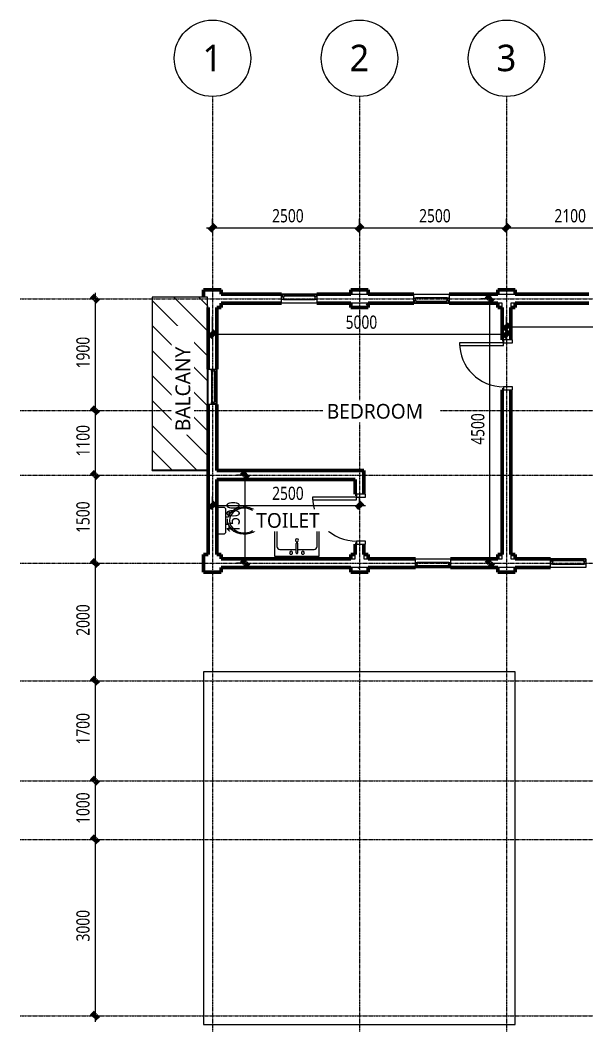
# Model space of a CAD drawing. Header units: millimetres. Extents: x -8641 to 14165, y -11087 to 14562.
# Drawn here: x -8641 to 981, y -2532 to 14562 of the extents above; entities that cross this region are included whole.
import ezdxf

# ---------------------------------------------------------------- set-up
doc = ezdxf.new("R2010")
doc.units = ezdxf.units.MM
doc.linetypes.add('Grid Line 12_5mm', pattern=[21.5, 12.5, -3, 3, -3])
for name, color, linetype, lineweight in [('A-ANNO-DIMS', 211, 'Continuous', 9), ('A-ANNO-DIMS-100', 211, 'Continuous', 9), ('A-CLNG', 13, 'Continuous', 15), ('A-DETL-GENF', 92, 'Continuous', 9), ('A-DETL-THIN', 151, 'Continuous', 9), ('A-DOOR', 31, 'Continuous', 15), ('A-DOOR-FRAM', 31, 'Continuous', 18), ('A-FLOR-HRAL', 11, 'Continuous', 9), ('A-GLAZ', 151, 'Continuous', 15), ('A-WALL', 113, 'Continuous', 15), ('G-ANNO-TEXT', 231, 'Continuous', 9), ('P-SANR-FIXT', 6, 'Continuous', 9), ('S-GRID', 1, 'Continuous', 9), ('S-GRID-IDEN', 1, 'Continuous', 9)]:
    doc.layers.add(name, color=color, linetype=linetype, lineweight=lineweight)
doc.styles.add('Trebuchet MS_1', font='trebuc.ttf', dxfattribs={"height": 450})
doc.styles.add('Trebuchet MS_2', font='trebuc.ttf', dxfattribs={"width": 0.8, "height": 225})
doc.styles.add('Trebuchet MS_3', font='trebuc.ttf', dxfattribs={"height": 250})
doc.dimstyles.new('Linear_-_2_25mm_Trebuchet_MS', dxfattribs={"dimscale": 304.8, "dimtxt": 231.963954, "dimasz": 0.328084, "dimexe": 0.492126, "dimexo": 0.492126, "dimgap": 0.098425, "dimtad": 1, "dimdec": 0, "dimzin": 0, "dimdsep": 46, "dimtxsty": 'Trebuchet MS_2', "dimblk1": 'OBLIQUE', "dimblk2": 'OBLIQUE', "dimsah": 1, "dimcen": 0.09, "dimdle": 0.328084, "dimazin": 0, "dimtfac": 1, "dimtdec": 4, "dimtix": 1, "dimtmove": 0, "dimatfit": 3, "dimfxl": 1, "dimtvp": 1, "dimtolj": 1, "dimtzin": 0, "dimarcsym": 2})
pattern_1 = [(50, (0, 0), (728.737, -63.756), [76.2, -838.2]), (355, (0, 0), (-140.97, 764.23), [60.96, -670.56]), (100.451, (60.7, -5.3), (587.77, 700.467), [64.76, -712.36]), (46.184, (0, 203.2), (1084.32, -168.17), [114.3, -1257.3]), (96.636, (90.4, 189.2), (949.61, 989.71), [97.14, -1068.54]), (351.184, (0, 203.2), (949.62, 989.7), [91.44, -1005.84]), (21, (101.6, 152.4), (606.458, -409.06), [76.2, -838.2]), (326, (101.6, 152.4), (247.21, 736.753), [60.96, -670.56]), (71.451, (152.14, 118.3), (853.67, 327.685), [64.76, -712.36]), (37.5, (0, 0), (12.355, 338.22), [33.528, -628.904, 33.528, -647.192, -673.1]), (37.5, (0, 0), (12.355, 338.22), [-1343.152, 33.528, -639.572]), (7.5, (0, 0), (267.279, 400.722), [33.528, -354.584, 33.528, -613.664, -256.54]), (7.5, (0, 0), (267.279, 400.722), [-1035.304, 33.528, -223.012]), (327.5, (-226.57, 0), (542.363, -22.915), [33.528, -220.472, 33.528, -758.952, -1051.56]), (327.5, (-226.57, 0), (542.363, -22.915), [-1046.48, 33.528, -1018.032]), (317.5, (-328.17, 0), (592.517, 101.707), [33.528, -296.672, 33.528, -492.76, -746.76]), (317.5, (-328.17, 0), (592.517, 101.707), [-856.49, 33.53, -713.23])]

# ---------------------------------------------------------------- blocks, each defined once
blk = doc.blocks.new('M_Door-Passage-Single-Vision_Lite - 750 x 2000mm-1696654-L2 - Architectural')
at = {"layer": 'A-DOOR', "lineweight": 18}
for p, q in [((375, 806.35), (330, 806.35)), ((330, 806.35), (330, 56.35)), ((375, 56.35), (375, 806.35)), ((330, 56.35), (375, 56.35))]:
    blk.add_line(p, q, dxfattribs=at)
at = {"layer": 'A-DOOR', "lineweight": 9}
blk.add_arc((375, 56.35), 750, 90, 180, dxfattribs=at)
at = {"layer": 'A-DOOR-FRAM'}
for p, q in [((-375, 56.35), (-425, 56.35)), ((-425, 56.35), (-425, -93.65)), ((-375, -93.65), (-375, 56.35)), ((375, 56.35), (375, -93.65)), ((425, 56.35), (375, 56.35)), ((425, -93.65), (425, 56.35)), ((-425, -93.65), (-375, -93.65)), ((375, -93.65), (425, -93.65))]:
    blk.add_line(p, q, dxfattribs=at)
blk = doc.blocks.new('M_Window-Fixed - 600 x 900mm-1696655-L2 - Architectural')
at = {"layer": 'A-GLAZ'}
for p, q in [((-300, 75), (300, 75)), ((300, -75), (-300, -75))]:
    blk.add_line(p, q, dxfattribs=at)
at = {"layer": 'A-GLAZ', "lineweight": 18}
for p, q in [((-300, -75), (-300, 75)), ((-261.9, 75), (-300, 75)), ((-287.3, 75), (-287.3, 30.55)), ((-287.3, 30.55), (-268.25, 30.55)), ((-261.9, 30.55), (-268.25, 30.55)), ((-268.25, 30.55), (-268.25, -13.9)), ((-261.9, 75), (-261.9, 30.55)), ((261.9, 75), (261.9, 30.55)), ((300, 75), (261.9, 75)), ((261.9, 30.55), (268.25, 30.55)), ((268.25, 30.55), (268.25, -13.9)), ((287.3, 30.55), (268.25, 30.55)), ((287.3, 75), (287.3, 30.55)), ((300, 75), (300, -75)), ((-268.25, -13.9), (-300, -13.9)), ((300, -13.9), (268.25, -13.9))]:
    blk.add_line(p, q, dxfattribs=at)
at = {"layer": 'A-GLAZ', "lineweight": 9}
for p, q in [((261.9, 75), (-261.9, 75)), ((-268.25, -13.9), (268.25, -13.9))]:
    blk.add_line(p, q, dxfattribs=at)
at = {"layer": 'A-GLAZ', "lineweight": 35}
blk.add_line((261.9, 52.775), (-261.9, 52.775), dxfattribs=at)
blk = doc.blocks.new('Top Rail Type - Top Rail_Internal_-1708701-L2 - Architectural')
at = {"layer": 'A-FLOR-HRAL'}
for p, q in [((-6394, 6897), (-6394, 6912)), ((-5444, 6897), (-6394, 6897)), ((-5455, 6947), (-5444, 6947))]:
    blk.add_line(p, q, dxfattribs=at)
blk = doc.blocks.new('Top Rail Type - Top Rail_Internal_-V5-L2 - Architectural')
at = {"layer": 'A-FLOR-HRAL'}
for p, q in [((-6394, 6912), (-6394, 6897)), ((-6394, 6897), (-5444, 6897)), ((-5455, 6947), (-5444, 6947))]:
    blk.add_line(p, q, dxfattribs=at)
blk = doc.blocks.new('M_Water Closet - Flush Tank - Private - 6_1 Lpf-1532501-L2 - Architectural')
at = {"layer": 'P-SANR-FIXT'}
for p, q in [((25, 225), (0, 200)), ((127, 225), (25, 225)), ((152, 200), (127, 225)), ((152, -200), (152, 200)), ((152, 63), (195, 63)), ((243, 140), (203, 140)), ((203, 140), (203, 80)), ((216, 110), (216, 106)), ((219, 110), (216, 110)), ((219, 110), (245, 142)), ((195, -64), (152, -64)), ((203, -80), (203, -140)), ((203, -140), (243, -140)), ((216, -106), (216, -110)), ((216, -110), (219, -110)), ((233, -129), (219, -110)), ((678, -147), (656, -166)), ((710, -107), (693, -131)), ((737, -46), (720, -90)), ((0, -200), (25, -225)), ((25, -225), (127, -225)), ((127, -225), (152, -200)), ((588, -205), (560, -214)), ((636, -180), (611, -194))]:
    blk.add_line(p, q, dxfattribs=at)
at = {"layer": 'P-SANR-FIXT', "flags": 128}
for points in [[(743, 0), (737, 46), (720, 91), (692, 132), (655, 167), (609, 195), (558, 215), (503, 226), (446, 228), (390, 220), (336, 204), (289, 178), (248, 146), (216, 107), (195, 63)], [(712, 0), (706, 47), (688, 91), (658, 131), (619, 164), (572, 189), (519, 204), (464, 210), (408, 204), (356, 189), (308, 164), (269, 131), (239, 91), (221, 47), (215, 0)], [(248, 146), (286, 176), (287, 177)], [(301, 186), (329, 200), (333, 202)], [(352, 210), (377, 217), (384, 219)], [(406, 224), (429, 227), (438, 228)], [(461, 229), (481, 228), (493, 227)], [(517, 224), (533, 221), (547, 218)], [(569, 212), (583, 207), (597, 201)], [(618, 190), (628, 185), (643, 175)], [(195, 63), (204, 85), (216, 106)], [(219, 110), (217, 108), (216, 106)], [(661, 162), (667, 156), (682, 143)], [(696, 127), (699, 122), (712, 104)], [(722, 88), (723, 84), (733, 59)], [(738, 45), (738, 43), (743, 0)], [(195, -64), (216, -107), (248, -146), (289, -178), (336, -204), (390, -220), (446, -228), (503, -226), (558, -215), (609, -195), (655, -167), (692, -132), (720, -91), (737, -46), (743, 0)], [(216, -106), (204, -85), (195, -64)], [(215, 0), (221, -47), (239, -91), (269, -131), (308, -164), (356, -189), (408, -204), (464, -210), (519, -204), (572, -189), (619, -164), (658, -131), (688, -91), (706, -47), (712, 0)], [(216, -106), (217, -108), (219, -110)], [(270, -165), (251, -148), (250, -147)], [(315, -193), (292, -180), (290, -179)], [(366, -214), (340, -205), (338, -204)], [(421, -226), (393, -221), (391, -221)], [(478, -228), (449, -228), (447, -228)], [(534, -221), (505, -226), (504, -226)]]:
    blk.add_lwpolyline(points, dxfattribs=at)
blk = doc.blocks.new('M_Sink Kitchen-Single - 760 x 535mm-1436930-L2 - Architectural')
at = {"layer": 'P-SANR-FIXT'}
for p, q in [((396, 270), (-364, 270)), ((-364, 270), (-364, -265)), ((3, 213), (3, 53)), ((28, 213), (28, 53)), ((396, -265), (396, 270)), ((-326, 105), (-326, -176)), ((3, 156), (-275, 156)), ((307, 156), (28, 156)), ((358, -176), (358, 105)), ((-364, -265), (396, -265)), ((-275, -227), (307, -227))]:
    blk.add_line(p, q, dxfattribs=at)
for centre, radius, start, end in [((-84, 213), 25.4, 360, 180), ((-84, 213), 25.4, 180, 0), ((16, 213), 12.7, 360, 180), ((116, 213), 25.4, 360, 180), ((116, 213), 25.4, 180, 360), ((-275, 105), 50.8, 90, 180), ((16, 0), 25.4, 360, 180), ((16, 0), 25.4, 180, 0), ((16, 53), 12.7, 180, 0), ((307, 105), 50.8, 360, 90), ((-275, -176), 50.8, 180, 270), ((307, -176), 50.8, 270, 0)]:
    blk.add_arc(centre, radius, start, end, dxfattribs=at)
blk = doc.blocks.new('Grid - M_Grid Head - Circle-50561-L2 - Architectural')
at = {"layer": 'S-GRID-IDEN'}
blk.add_circle((0, 0), 6.5, dxfattribs=at)
blk = doc.blocks.new('DIMBLOCK1-L2 - Architectural')
at = {"layer": 'A-ANNO-DIMS-100'}
for p, q in [((-5369, 9218), (-5369, 9522)), ((-369, 9218), (-369, 9368)), ((-5469, 9218), (-269, 9218)), ((-5369, 9218), (-5369, 9068)), ((-369, 9218), (-369, 9139))]:
    blk.add_line(p, q, dxfattribs=at)
at = {"layer": 'A-ANNO-DIMS-100', "lineweight": 70}
for p, q in [((-5369, 9218), (-5319, 9268)), ((-369, 9218), (-319, 9268)), ((-5369, 9218), (-5419, 9168)), ((-369, 9218), (-419, 9168))]:
    blk.add_line(p, q, dxfattribs=at)
at = {"layer": 'A-ANNO-DIMS-100', "color": 0, "insert": (-3105, 9536), "char_height": 225, "width": 566.15, "attachment_point": 1, "line_spacing_factor": 1.048425, "style": 'Trebuchet MS_2'}
blk.add_mtext('5000', dxfattribs=at)
blk = doc.blocks.new('_Oblique')
at = {"color": 0, "linetype": 'ByBlock', "lineweight": -2}
blk.add_line((-0.5, -0.5), (0.5, 0.5), dxfattribs=at)
blk = doc.blocks.new('DIMBLOCK2-L2 - Architectural')
at = {"layer": 'A-ANNO-DIMS-100'}
for p, q in [((-654, 5222), (-654, 9922)), ((-654, 9822), (-804, 9822)), ((-654, 9822), (-574, 9822)), ((-654, 5322), (-669, 5322)), ((-654, 5322), (-504, 5322))]:
    blk.add_line(p, q, dxfattribs=at)
at = {"layer": 'A-ANNO-DIMS-100', "lineweight": 70}
for p, q in [((-654, 9822), (-704, 9872)), ((-654, 9822), (-604, 9772)), ((-654, 5322), (-704, 5372)), ((-654, 5322), (-604, 5272))]:
    blk.add_line(p, q, dxfattribs=at)
at = {"layer": 'A-ANNO-DIMS-100', "color": 0, "insert": (-971, 7337), "char_height": 225, "width": 566.15, "attachment_point": 1, "rotation": 90, "line_spacing_factor": 1.048425, "style": 'Trebuchet MS_2'}
blk.add_mtext('4500', dxfattribs=at)
blk = doc.blocks.new('DIMBLOCK3-L2 - Architectural')
at = {"layer": 'A-ANNO-DIMS-100', "lineweight": 70}
for p, q in [((-4813, 6822), (-4863, 6872)), ((-4813, 6822), (-4763, 6772)), ((-4813, 5322), (-4863, 5372)), ((-4813, 5322), (-4763, 5272))]:
    blk.add_line(p, q, dxfattribs=at)
at = {"layer": 'A-ANNO-DIMS-100'}
for p, q in [((-4813, 5222), (-4813, 6922)), ((-4813, 6822), (-4963, 6822)), ((-4813, 6822), (-4733, 6822)), ((-4813, 5322), (-4963, 5322)), ((-4813, 5322), (-4733, 5322))]:
    blk.add_line(p, q, dxfattribs=at)
at = {"layer": 'A-ANNO-DIMS-100', "color": 0, "insert": (-5131, 5837), "char_height": 225, "width": 566.15, "attachment_point": 1, "rotation": 90, "line_spacing_factor": 1.048425, "style": 'Trebuchet MS_2'}
blk.add_mtext('1500', dxfattribs=at)
blk = doc.blocks.new('DIMBLOCK4-L2 - Architectural')
at = {"layer": 'A-ANNO-DIMS-100'}
for p, q in [((-5369, 6306), (-5369, 6456)), ((-2869, 6306), (-2869, 6456)), ((-5469, 6306), (-2769, 6306)), ((-5369, 6306), (-5369, 6227)), ((-2869, 6306), (-2869, 6227))]:
    blk.add_line(p, q, dxfattribs=at)
at = {"layer": 'A-ANNO-DIMS-100', "lineweight": 70}
for p, q in [((-5369, 6306), (-5319, 6356)), ((-2869, 6306), (-2819, 6356)), ((-5369, 6306), (-5419, 6256)), ((-2869, 6306), (-2919, 6256))]:
    blk.add_line(p, q, dxfattribs=at)
at = {"layer": 'A-ANNO-DIMS-100', "color": 0, "insert": (-4355, 6624), "char_height": 225, "width": 566.15, "attachment_point": 1, "line_spacing_factor": 1.048425, "style": 'Trebuchet MS_2'}
blk.add_mtext('2500', dxfattribs=at)
blk = doc.blocks.new('DIMBLOCK19-L2 - Architectural')
at = {"layer": 'A-ANNO-DIMS-100'}
for p, q in [((-369, 9341), (-369, 9522)), ((3031, 9341), (3031, 9522)), ((-469, 9341), (3131, 9341)), ((-369, 9341), (-369, 9191)), ((3031, 9341), (3031, 9191))]:
    blk.add_line(p, q, dxfattribs=at)
at = {"layer": 'A-ANNO-DIMS-100', "lineweight": 70}
for p, q in [((-369, 9341), (-419, 9291)), ((-369, 9341), (-319, 9391)), ((3031, 9341), (2981, 9291)), ((3031, 9341), (3081, 9391))]:
    blk.add_line(p, q, dxfattribs=at)
at = {"layer": 'A-ANNO-DIMS-100', "color": 0, "insert": (1095, 9659), "char_height": 225, "width": 566.15, "attachment_point": 1, "line_spacing_factor": 1.048425, "style": 'Trebuchet MS_2'}
blk.add_mtext('3400', dxfattribs=at)
blk = doc.blocks.new('DIMBLOCK20-L2 - Architectural')
at = {"layer": 'A-ANNO-DIMS-100'}
for p, q in [((-5369, 11029), (-5369, 11179)), ((-2869, 11029), (-2869, 11179)), ((-5469, 11029), (-2869, 11029)), ((-5369, 11029), (-5369, 10949)), ((-2869, 11029), (-2869, 10949))]:
    blk.add_line(p, q, dxfattribs=at)
at = {"layer": 'A-ANNO-DIMS-100', "lineweight": 70}
for p, q in [((-5369, 11029), (-5419, 10979)), ((-5369, 11029), (-5319, 11079)), ((-2869, 11029), (-2919, 10979)), ((-2869, 11029), (-2819, 11079))]:
    blk.add_line(p, q, dxfattribs=at)
at = {"layer": 'A-ANNO-DIMS-100', "color": 0, "insert": (-4355, 11346), "char_height": 225, "width": 566.15, "attachment_point": 1, "line_spacing_factor": 1.048425, "style": 'Trebuchet MS_2'}
blk.add_mtext('2500', dxfattribs=at)
blk = doc.blocks.new('DIMBLOCK21-L2 - Architectural')
at = {"layer": 'A-ANNO-DIMS-100'}
for p, q in [((-2869, 11029), (-2869, 11179)), ((-369, 11029), (-369, 11179)), ((-2869, 11029), (-369, 11029)), ((-2869, 11029), (-2869, 10949)), ((-369, 11029), (-369, 10949))]:
    blk.add_line(p, q, dxfattribs=at)
at = {"layer": 'A-ANNO-DIMS-100', "lineweight": 70}
for p, q in [((-2869, 11029), (-2919, 10979)), ((-2869, 11029), (-2819, 11079)), ((-369, 11029), (-419, 10979)), ((-369, 11029), (-319, 11079))]:
    blk.add_line(p, q, dxfattribs=at)
at = {"layer": 'A-ANNO-DIMS-100', "color": 0, "insert": (-1855, 11346), "char_height": 225, "width": 566.15, "attachment_point": 1, "line_spacing_factor": 1.048425, "style": 'Trebuchet MS_2'}
blk.add_mtext('2500', dxfattribs=at)
blk = doc.blocks.new('DIMBLOCK22-L2 - Architectural')
at = {"layer": 'A-ANNO-DIMS-100'}
for p, q in [((-369, 11029), (-369, 11179)), ((1731, 11029), (1731, 11179)), ((-369, 11029), (1731, 11029)), ((-369, 11029), (-369, 10949)), ((1731, 11029), (1731, 10949))]:
    blk.add_line(p, q, dxfattribs=at)
at = {"layer": 'A-ANNO-DIMS-100', "lineweight": 70}
for p, q in [((-369, 11029), (-419, 10979)), ((-369, 11029), (-319, 11079)), ((1731, 11029), (1681, 10979)), ((1731, 11029), (1781, 11079))]:
    blk.add_line(p, q, dxfattribs=at)
at = {"layer": 'A-ANNO-DIMS-100', "color": 0, "insert": (445, 11346), "char_height": 225, "width": 566.15, "attachment_point": 1, "line_spacing_factor": 1.048425, "style": 'Trebuchet MS_2'}
blk.add_mtext('2100', dxfattribs=at)
blk = doc.blocks.new('DIMBLOCK27-L2 - Architectural')
at = {"layer": 'A-ANNO-DIMS-100'}
for p, q in [((-7367, 9922), (-7367, 7922)), ((-7367, 9822), (-7447, 9822)), ((-7367, 9822), (-7217, 9822)), ((-7367, 7922), (-7447, 7922)), ((-7367, 7922), (-7217, 7922))]:
    blk.add_line(p, q, dxfattribs=at)
at = {"layer": 'A-ANNO-DIMS-100', "lineweight": 70}
for p, q in [((-7367, 9822), (-7417, 9872)), ((-7367, 9822), (-7317, 9772)), ((-7367, 7922), (-7417, 7972)), ((-7367, 7922), (-7317, 7872))]:
    blk.add_line(p, q, dxfattribs=at)
at = {"layer": 'A-ANNO-DIMS-100', "color": 0, "insert": (-7685, 8637), "char_height": 225, "width": 566.15, "attachment_point": 1, "rotation": 90, "line_spacing_factor": 1.048425, "style": 'Trebuchet MS_2'}
blk.add_mtext('1900', dxfattribs=at)
blk = doc.blocks.new('DIMBLOCK28-L2 - Architectural')
at = {"layer": 'A-ANNO-DIMS-100'}
for p, q in [((-7367, 7922), (-7447, 7922)), ((-7367, 7922), (-7367, 6822)), ((-7367, 7922), (-7217, 7922)), ((-7367, 6822), (-7447, 6822)), ((-7367, 6822), (-7217, 6822))]:
    blk.add_line(p, q, dxfattribs=at)
at = {"layer": 'A-ANNO-DIMS-100', "lineweight": 70}
for p, q in [((-7367, 7922), (-7417, 7972)), ((-7367, 7922), (-7317, 7872)), ((-7367, 6822), (-7417, 6872)), ((-7367, 6822), (-7317, 6772))]:
    blk.add_line(p, q, dxfattribs=at)
at = {"layer": 'A-ANNO-DIMS-100', "color": 0, "insert": (-7685, 7137), "char_height": 225, "width": 566.15, "attachment_point": 1, "rotation": 90, "line_spacing_factor": 1.048425, "style": 'Trebuchet MS_2'}
blk.add_mtext('1100', dxfattribs=at)
blk = doc.blocks.new('DIMBLOCK29-L2 - Architectural')
at = {"layer": 'A-ANNO-DIMS-100', "lineweight": 70}
for p, q in [((-7367, 6822), (-7417, 6872)), ((-7367, 6822), (-7317, 6772)), ((-7367, 5322), (-7417, 5372)), ((-7367, 5322), (-7317, 5272))]:
    blk.add_line(p, q, dxfattribs=at)
at = {"layer": 'A-ANNO-DIMS-100'}
for p, q in [((-7367, 6822), (-7447, 6822)), ((-7367, 6822), (-7367, 5322)), ((-7367, 6822), (-7217, 6822)), ((-7367, 5322), (-7447, 5322)), ((-7367, 5322), (-7217, 5322))]:
    blk.add_line(p, q, dxfattribs=at)
at = {"layer": 'A-ANNO-DIMS-100', "color": 0, "insert": (-7685, 5837), "char_height": 225, "width": 566.15, "attachment_point": 1, "rotation": 90, "line_spacing_factor": 1.048425, "style": 'Trebuchet MS_2'}
blk.add_mtext('1500', dxfattribs=at)
blk = doc.blocks.new('DIMBLOCK30-L2 - Architectural')
at = {"layer": 'A-ANNO-DIMS-100'}
for p, q in [((-7367, 5322), (-7447, 5322)), ((-7367, 5322), (-7367, 3322)), ((-7367, 5322), (-7217, 5322)), ((-7367, 3322), (-7447, 3322)), ((-7367, 3322), (-7217, 3322))]:
    blk.add_line(p, q, dxfattribs=at)
at = {"layer": 'A-ANNO-DIMS-100', "lineweight": 70}
for p, q in [((-7367, 5322), (-7417, 5372)), ((-7367, 5322), (-7317, 5272)), ((-7367, 3322), (-7417, 3372)), ((-7367, 3322), (-7317, 3272))]:
    blk.add_line(p, q, dxfattribs=at)
at = {"layer": 'A-ANNO-DIMS-100', "color": 0, "insert": (-7685, 4087), "char_height": 225, "width": 566.15, "attachment_point": 1, "rotation": 90, "line_spacing_factor": 1.048425, "style": 'Trebuchet MS_2'}
blk.add_mtext('2000', dxfattribs=at)
blk = doc.blocks.new('DIMBLOCK31-L2 - Architectural')
at = {"layer": 'A-ANNO-DIMS-100'}
for p, q in [((-7367, 3322), (-7447, 3322)), ((-7367, 3322), (-7367, 1622)), ((-7367, 3322), (-7217, 3322)), ((-7367, 1622), (-7447, 1622)), ((-7367, 1622), (-7217, 1622))]:
    blk.add_line(p, q, dxfattribs=at)
at = {"layer": 'A-ANNO-DIMS-100', "lineweight": 70}
for p, q in [((-7367, 3322), (-7417, 3372)), ((-7367, 3322), (-7317, 3272)), ((-7367, 1622), (-7417, 1672)), ((-7367, 1622), (-7317, 1572))]:
    blk.add_line(p, q, dxfattribs=at)
at = {"layer": 'A-ANNO-DIMS-100', "color": 0, "insert": (-7685, 2237), "char_height": 225, "width": 566.15, "attachment_point": 1, "rotation": 90, "line_spacing_factor": 1.048425, "style": 'Trebuchet MS_2'}
blk.add_mtext('1700', dxfattribs=at)
blk = doc.blocks.new('DIMBLOCK32-L2 - Architectural')
at = {"layer": 'A-ANNO-DIMS-100'}
for p, q in [((-7367, 1622), (-7447, 1622)), ((-7367, 1622), (-7367, 622)), ((-7367, 1622), (-7217, 1622)), ((-7367, 622), (-7447, 622)), ((-7367, 622), (-7217, 622))]:
    blk.add_line(p, q, dxfattribs=at)
at = {"layer": 'A-ANNO-DIMS-100', "lineweight": 70}
for p, q in [((-7367, 1622), (-7417, 1672)), ((-7367, 1622), (-7317, 1572)), ((-7367, 622), (-7417, 672)), ((-7367, 622), (-7317, 572))]:
    blk.add_line(p, q, dxfattribs=at)
at = {"layer": 'A-ANNO-DIMS-100', "color": 0, "insert": (-7685, 887), "char_height": 225, "width": 566.15, "attachment_point": 1, "rotation": 90, "line_spacing_factor": 1.048425, "style": 'Trebuchet MS_2'}
blk.add_mtext('1000', dxfattribs=at)
blk = doc.blocks.new('DIMBLOCK33-L2 - Architectural')
at = {"layer": 'A-ANNO-DIMS-100'}
for p, q in [((-7367, 622), (-7447, 622)), ((-7367, 622), (-7367, -2478)), ((-7367, 622), (-7217, 622)), ((-7367, -2378), (-7447, -2378)), ((-7367, -2378), (-7217, -2378))]:
    blk.add_line(p, q, dxfattribs=at)
at = {"layer": 'A-ANNO-DIMS-100', "lineweight": 70}
for p, q in [((-7367, 622), (-7417, 672)), ((-7367, 622), (-7317, 572)), ((-7367, -2378), (-7417, -2328)), ((-7367, -2378), (-7317, -2428))]:
    blk.add_line(p, q, dxfattribs=at)
at = {"layer": 'A-ANNO-DIMS-100', "color": 0, "insert": (-7685, -1113), "char_height": 225, "width": 566.15, "attachment_point": 1, "rotation": 90, "line_spacing_factor": 1.048425, "style": 'Trebuchet MS_2'}
blk.add_mtext('3000', dxfattribs=at)

msp = doc.modelspace()

# ---------------------------------------------------------------- hatches: boundary and pattern name
at = {"layer": 'A-DETL-GENF'}
h = msp.add_hatch(dxfattribs=at)
h.set_pattern_fill('FP_2', style=0, pattern_type=2)
h.set_pattern_definition([(135, (0, 0), (-212.132, -212.132), [])])
h.paths.add_polyline_path([(-5455.1, 6912.4), (-5455.1, 9847.4), (-6394.5, 9847.4), (-6394.5, 6912.4)])
at = {"layer": 'A-WALL', "lineweight": 9}
h = msp.add_hatch(dxfattribs=at)
h.set_pattern_fill('FP_1', color=256, style=0, pattern_type=2)
h.set_pattern_definition(pattern_1)
h.paths.add_polyline_path([(-3019.5, 9672.4), (-2719.5, 9672.4), (-2719.5, 9747.4), (-3019.5, 9747.4)])
h.paths.add_polyline_path([(-2719.5, 9897.4), (-2719.5, 9972.4), (-3019.5, 9972.4), (-3019.5, 9897.4)])
h = msp.add_hatch(dxfattribs=at)
h.set_pattern_fill('FP_1', color=256, style=0, pattern_type=2)
h.set_pattern_definition(pattern_1)
h.paths.add_polyline_path([(-2719.5, 5172.4), (-2719.5, 5247.4), (-3019.5, 5247.4), (-3019.5, 5172.4)])
h.paths.add_polyline_path([(-2794.5, 5397.4), (-2719.5, 5397.4), (-2719.5, 5472.4), (-2794.5, 5472.4)])
h.paths.add_polyline_path([(-2944.5, 5397.4), (-2944.5, 5472.4), (-3019.5, 5472.4), (-3019.5, 5397.4)])

# ---------------------------------------------------------------- linework, layer by layer
at = {"layer": 'A-CLNG'}
for p, q in [((-219.5, 3472.4), (-5519.5, 3472.4)), ((-5519.5, 3472.4), (-5519.5, -2527.6)), ((-219.5, -2527.6), (-219.5, 3472.4)), ((-5519.5, -2527.6), (-219.5, -2527.6))]:
    msp.add_line(p, q, dxfattribs=at)
at = {"layer": 'A-DETL-THIN'}
for p, q in [((-5455.1, 9847.4), (-6394.5, 9847.4)), ((-6394.5, 9847.4), (-6394.5, 6912.4)), ((-5455.1, 6912.4), (-5455.1, 9847.4)), ((-6394.5, 6912.4), (-5455.1, 6912.4))]:
    msp.add_line(p, q, dxfattribs=at)
at = {"layer": 'A-WALL', "lineweight": 50}
for p, q in [((-5219.5, 9972.4), (-5519.5, 9972.4)), ((-5519.5, 9972.4), (-5519.5, 9847.4)), ((-5219.5, 9897.4), (-5219.5, 9972.4)), ((-2719.5, 9972.4), (-3019.5, 9972.4)), ((-3019.5, 9972.4), (-3019.5, 9897.4)), ((-2719.5, 9897.4), (-2719.5, 9972.4)), ((-219.5, 9972.4), (-519.5, 9972.4)), ((-519.5, 9972.4), (-519.5, 9897.4)), ((-219.5, 9897.4), (-219.5, 9972.4)), ((-4194.5, 9897.4), (-5219.5, 9897.4)), ((-5219.5, 9747.4), (-4194.5, 9747.4)), ((-5219.5, 9672.4), (-5219.5, 9747.4)), ((-3019.5, 9897.4), (-3594.5, 9897.4)), ((-3594.5, 9747.4), (-3019.5, 9747.4)), ((-3019.5, 9747.4), (-3019.5, 9672.4)), ((-1944.5, 9897.4), (-2719.5, 9897.4)), ((-2719.5, 9747.4), (-1944.5, 9747.4)), ((-2719.5, 9672.4), (-2719.5, 9747.4)), ((-519.5, 9897.4), (-1344.5, 9897.4)), ((-1344.5, 9747.4), (-519.5, 9747.4)), ((-519.5, 9747.4), (-519.5, 9672.4)), ((1030.5, 9897.4), (-219.5, 9897.4)), ((-219.5, 9747.4), (1030.5, 9747.4)), ((-219.5, 9672.4), (-219.5, 9747.4)), ((-5455.1, 9672.4), (-5444.5, 9672.4)), ((-5444.5, 9672.4), (-5444.5, 8622.4)), ((-5294.5, 8622.4), (-5294.5, 9672.4)), ((-5294.5, 9672.4), (-5219.5, 9672.4)), ((-3019.5, 9672.4), (-2719.5, 9672.4)), ((-519.5, 9672.4), (-444.5, 9672.4)), ((-444.5, 9672.4), (-444.5, 9122.4)), ((-294.5, 9122.4), (-294.5, 9672.4)), ((-294.5, 9672.4), (-219.5, 9672.4)), ((-444.5, 9122.4), (-419.5, 9122.4)), ((-444.5, 8272.4), (-444.5, 5472.4)), ((-419.5, 8272.4), (-444.5, 8272.4)), ((-294.5, 5472.4), (-294.5, 8272.4)), ((-5444.5, 8022.4), (-5444.5, 5472.4)), ((-5294.5, 6897.4), (-5294.5, 8022.4)), ((-2794.5, 6897.4), (-5294.5, 6897.4)), ((-2794.5, 6497.4), (-2794.5, 6897.4)), ((-5294.5, 6747.4), (-2944.5, 6747.4)), ((-5294.5, 5472.4), (-5294.5, 6747.4)), ((-2944.5, 6747.4), (-2944.5, 6497.4)), ((-2944.5, 6497.4), (-2919.5, 6497.4)), ((-2944.5, 5647.4), (-2944.5, 5472.4)), ((-2919.5, 5647.4), (-2944.5, 5647.4)), ((-2794.5, 5472.4), (-2794.5, 5647.4)), ((-5519.5, 5472.4), (-5519.5, 5172.4)), ((-5444.5, 5472.4), (-5519.5, 5472.4)), ((-5219.5, 5472.4), (-5294.5, 5472.4)), ((-5219.5, 5397.4), (-5219.5, 5472.4)), ((-3019.5, 5472.4), (-3019.5, 5397.4)), ((-2944.5, 5472.4), (-3019.5, 5472.4)), ((-2719.5, 5472.4), (-2794.5, 5472.4)), ((-2719.5, 5397.4), (-2719.5, 5472.4)), ((-519.5, 5472.4), (-519.5, 5397.4)), ((-444.5, 5472.4), (-519.5, 5472.4)), ((-219.5, 5472.4), (-294.5, 5472.4)), ((-219.5, 5397.4), (-219.5, 5472.4)), ((-3019.5, 5397.4), (-5219.5, 5397.4)), ((-1919.5, 5397.4), (-2719.5, 5397.4)), ((-519.5, 5397.4), (-1319.5, 5397.4)), ((380.5, 5397.4), (-219.5, 5397.4)), ((-5519.5, 5172.4), (-5219.5, 5172.4)), ((-5219.5, 5247.4), (-3019.5, 5247.4)), ((-5219.5, 5172.4), (-5219.5, 5247.4)), ((-3019.5, 5247.4), (-3019.5, 5172.4)), ((-3019.5, 5172.4), (-2719.5, 5172.4)), ((-2719.5, 5247.4), (-1919.5, 5247.4)), ((-2719.5, 5172.4), (-2719.5, 5247.4)), ((-1319.5, 5247.4), (-519.5, 5247.4)), ((-519.5, 5247.4), (-519.5, 5172.4)), ((-519.5, 5172.4), (-219.5, 5172.4)), ((-219.5, 5247.4), (380.5, 5247.4)), ((-219.5, 5172.4), (-219.5, 5247.4))]:
    msp.add_line(p, q, dxfattribs=at)
at = {"layer": 'A-WALL'}
for p, q in [((-3019.5, 9897.4), (-2719.5, 9897.4)), ((-2719.5, 9747.4), (-3019.5, 9747.4)), ((-519.5, 9897.4), (-219.5, 9897.4)), ((-444.5, 9747.4), (-519.5, 9747.4)), ((-444.5, 9672.4), (-444.5, 9747.4)), ((-219.5, 9747.4), (-294.5, 9747.4)), ((-294.5, 9747.4), (-294.5, 9672.4)), ((-2944.5, 5397.4), (-2944.5, 5472.4)), ((-2794.5, 5472.4), (-2794.5, 5397.4)), ((-444.5, 5397.4), (-444.5, 5472.4)), ((-294.5, 5472.4), (-294.5, 5397.4)), ((-3019.5, 5397.4), (-2944.5, 5397.4)), ((-2794.5, 5397.4), (-2719.5, 5397.4)), ((-519.5, 5397.4), (-444.5, 5397.4)), ((-294.5, 5397.4), (-219.5, 5397.4)), ((-2719.5, 5247.4), (-3019.5, 5247.4)), ((-219.5, 5247.4), (-519.5, 5247.4))]:
    msp.add_line(p, q, dxfattribs=at)
at = {"layer": 'S-GRID', "linetype": 'Grid Line 12_5mm'}
for p, q in [((-5369.5, 13262.1), (-5369.5, -4744.3)), ((-2869.5, 13262.1), (-2869.5, -4744.3)), ((-369.5, 13262.1), (-369.5, -4744.3)), ((-8640.9, 9822.4), (12038.8, 9822.4)), ((-8640.9, 7922.4), (12038.8, 7922.4)), ((-8640.9, 6822.4), (12038.8, 6822.4)), ((-8640.9, 5322.4), (12038.8, 5322.4)), ((-8640.9, 3322.4), (12038.8, 3322.4)), ((-8640.9, 1622.4), (12038.8, 1622.4)), ((-8640.9, 622.4), (12038.8, 622.4)), ((-8640.9, -2377.6), (12038.8, -2377.6))]:
    msp.add_line(p, q, dxfattribs=at)

# ---------------------------------------------------------------- block references
at = {"layer": 'A-DOOR-FRAM'}
for p, rotation in [((-363.1, 8697.4), 89.99999999999991), ((-2863.1, 6072.4), 89.9999999999999)]:
    msp.add_blockref('M_Door-Passage-Single-Vision_Lite - 750 x 2000mm-1696654-L2 - Architectural', p, dxfattribs=dict(at, rotation=rotation))
at = {"layer": 'A-FLOR-HRAL'}
for name in ['Top Rail Type - Top Rail_Internal_-1708701-L2 - Architectural', 'Top Rail Type - Top Rail_Internal_-V5-L2 - Architectural']:
    msp.add_blockref(name, (0, 0), dxfattribs=at)
at = {"layer": 'A-GLAZ'}
for p in [(-3894.5, 9822.4), (680.5, 5322.4)]:
    msp.add_blockref('M_Window-Fixed - 600 x 900mm-1696655-L2 - Architectural', p, dxfattribs=at)
for p, rotation in [((-1644.5, 9822.4), 180), ((-5369.5, 8322.4), 269.9999999999999), ((-1619.5, 5322.4), 180)]:
    msp.add_blockref('M_Window-Fixed - 600 x 900mm-1696655-L2 - Architectural', p, dxfattribs=dict(at, rotation=rotation))
at = {"layer": 'P-SANR-FIXT'}
msp.add_blockref('M_Water Closet - Flush Tank - Private - 6_1 Lpf-1532501-L2 - Architectural', (-5294.5, 6047.4), dxfattribs=at)
at = {"layer": 'P-SANR-FIXT', "rotation": 180}
msp.add_blockref('M_Sink Kitchen-Single - 760 x 535mm-1436930-L2 - Architectural', (-3916.9, 5713), dxfattribs=at)
at = {"layer": 'S-GRID-IDEN', "xscale": 99.99999999999993, "yscale": 99.99999999999993, "zscale": 99.99999999999993, "rotation": 180}
for p in [(-5369.5, 13912.1), (-2869.5, 13912.1), (-369.5, 13912.1)]:
    msp.add_blockref('Grid - M_Grid Head - Circle-50561-L2 - Architectural', p, dxfattribs=at)

# ---------------------------------------------------------------- dimensions: what is measured, and where the dimension line sits
at = {"layer": 'A-ANNO-DIMS'}
for base, p1, p2, override, picture, middle in [((-2869.5, 11028.5), (-5369.5, 11099.2), (-2869.5, 11099.2), {"dimpost": '<>', "dimfxl": 2500}, 'DIMBLOCK20-L2 - Architectural', (-4119.5, 11173)), ((-369.5, 11028.5), (-2869.5, 11099.2), (-369.5, 11099.2), {"dimpost": '<>', "dimfxl": 2500}, 'DIMBLOCK21-L2 - Architectural', (-1619.5, 11173)), ((1730.5, 11028.5), (-369.5, 11099.2), (1730.5, 11099.2), {"dimpost": '<>', "dimfxl": 2100}, 'DIMBLOCK22-L2 - Architectural', (680.5, 11173)), ((-369.5, 9218.1), (-5369.5, 9672.4), (-369.5, 9288.8), {"dimpost": '<>', "dimfxl": 5014.698353}, 'DIMBLOCK1-L2 - Architectural', (-2869.5, 9362.5)), ((3030.5, 9341), (-369.5, 9672.4), (3030.5, 9672.4), {"dimpost": '<>', "dimfxl": 3400}, 'DIMBLOCK19-L2 - Architectural', (1330.5, 9485.4)), ((-2869.5, 6306.4), (-5369.5, 6377.1), (-2869.5, 6377.1), {"dimpost": '<>', "dimfxl": 2500}, 'DIMBLOCK4-L2 - Architectural', (-4119.5, 6450.9))]:
    dim = msp.add_linear_dim(base=base, p1=p1, p2=p2, dimstyle='Linear_-_2_25mm_Trebuchet_MS', override=override, dxfattribs=at)
    dim.commit()
    dim.dimension.update_dxf_attribs({"geometry": picture, "text_midpoint": middle})
for base, p1, p2, override, picture, middle in [((-7367.3, 7922.4), (-7296.6, 9822.4), (-7296.6, 7922.4), {"dimpost": '<>', "dimfxl": 1900}, 'DIMBLOCK27-L2 - Architectural', (-7512.2, 8872.4)), ((-653.5, 9822.4), (-519.5, 5322.4), (-724.2, 9822.4), {"dimpost": '<>', "dimfxl": 4504.654979}, 'DIMBLOCK2-L2 - Architectural', (-798, 7572.4)), ((-7367.3, 6822.4), (-7296.6, 7922.4), (-7296.6, 6822.4), {"dimpost": '<>', "dimfxl": 1100}, 'DIMBLOCK28-L2 - Architectural', (-7511.8, 7372.4)), ((-7367.3, 5322.4), (-7296.6, 6822.4), (-7296.6, 5322.4), {"dimpost": '<>', "dimfxl": 1500}, 'DIMBLOCK29-L2 - Architectural', (-7511.8, 6072.4)), ((-4812.7, 6822.4), (-4883.4, 5322.4), (-4883.4, 6822.4), {"dimpost": '<>', "dimfxl": 1500}, 'DIMBLOCK3-L2 - Architectural', (-4957.1, 6072.4)), ((-7367.3, 3322.4), (-7296.6, 5322.4), (-7296.6, 3322.4), {"dimpost": '<>', "dimfxl": 2000}, 'DIMBLOCK30-L2 - Architectural', (-7511.8, 4322.4)), ((-7367.3, 1622.4), (-7296.6, 3322.4), (-7296.6, 1622.4), {"dimpost": '<>', "dimfxl": 1700}, 'DIMBLOCK31-L2 - Architectural', (-7511.8, 2472.4)), ((-7367.3, 622.4), (-7296.6, 1622.4), (-7296.6, 622.4), {"dimpost": '<>', "dimfxl": 1000}, 'DIMBLOCK32-L2 - Architectural', (-7511.8, 1122.4)), ((-7367.3, -2377.6), (-7296.6, 622.4), (-7296.6, -2377.6), {"dimpost": '<>', "dimfxl": 3000}, 'DIMBLOCK33-L2 - Architectural', (-7511.8, -877.6))]:
    dim = msp.add_linear_dim(base=base, p1=p1, p2=p2, angle=90, dimstyle='Linear_-_2_25mm_Trebuchet_MS', override=override, dxfattribs=at)
    dim.commit()
    dim.dimension.update_dxf_attribs({"geometry": picture, "text_midpoint": middle})

# ---------------------------------------------------------------- next in the draw order: texts
at = {"layer": 'G-ANNO-TEXT', "color": 7, "insert": (-5998.5, 7570.1), "char_height": 250, "width": 1723.628, "attachment_point": 1, "rotation": 90, "style": 'Trebuchet MS_3', "bg_fill": 3, "box_fill_scale": 1.25, "bg_fill_color": 256, "bg_fill_true_color": 13158600, "bg_fill_transparency": 0}
msp.add_mtext('BALCANY', dxfattribs=at)
at = {"layer": 'G-ANNO-TEXT', "color": 7, "char_height": 250, "attachment_point": 1, "style": 'Trebuchet MS_3', "bg_fill": 3, "box_fill_scale": 1.25, "bg_fill_color": 256, "bg_fill_true_color": 13158600, "bg_fill_transparency": 0}
for s, insert, width in [('BEDROOM', (-3425.6, 8031.5), 1859.915), ('TOILET', (-4625.6, 6175.1), 1346.835)]:
    msp.add_mtext(s, dxfattribs=dict(at, insert=insert, width=width))
at = {"layer": 'S-GRID-IDEN', "char_height": 450, "width": 400.844, "attachment_point": 1, "style": 'Trebuchet MS_1', "bg_fill": 3, "box_fill_scale": 1.25, "bg_fill_color": 256, "bg_fill_true_color": 13158600, "bg_fill_transparency": 0}
for s, insert in [('1', (-5538.4, 14143)), ('2', (-3038.4, 14143)), ('3', (-538.4, 14143))]:
    msp.add_mtext(s, dxfattribs=dict(at, insert=insert))

doc.saveas('drawing.dxf')
